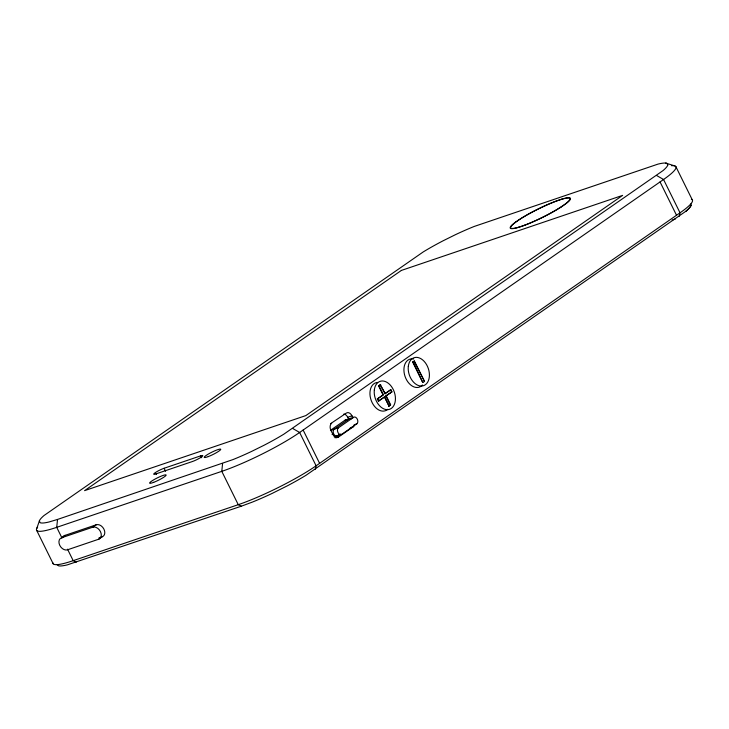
<?xml version="1.0" encoding="UTF-8"?>
<svg xmlns="http://www.w3.org/2000/svg" width="729" height="729" viewBox="0 0 729 729"><rect width="100%" height="100%" fill="white"/><g stroke="black" fill="none" stroke-linecap="round" stroke-linejoin="round"><path stroke-width="1.09" d="M667.791 164.991A56.242 7.928 -26.3 0 1 663.089 170.55L283.845 434.174A56.142 7.91 -26.3 0 1 263.898 445.337L251.751 451.342A56.242 7.928 -26.3 0 1 232.888 459.616L57.527 519.44L56.716 527.34L61.974 537.975M222.591 463.444L221.789 471.344L238.255 504.678L241.363 506.19L252.234 502.144A59.368 8.365 -26.3 0 0 272.145 493.415L287.472 485.76A59.368 8.365 -26.3 0 0 306.016 475.281L686.117 211.073M667.791 164.991L666.889 163.305A56.142 7.91 -26.3 0 0 658.014 164.107L474.233 226.446A56.242 7.928 -26.3 0 0 455.379 234.711L443.232 240.725A56.142 7.91 -26.3 0 0 423.294 251.888L44.032 515.512A56.242 7.928 -26.3 0 0 39.339 521.071L40.241 522.748A56.142 7.91 -26.3 0 0 49.116 521.955L57.527 519.44M691.065 205.213A59.368 8.365 -26.3 0 1 686.107 211.073A59.368 8.365 -26.3 0 0 691.074 205.204L690.882 203.947M315.32 469.248L316.104 465.795L299.637 432.47L292.657 428.452M679.237 216.285L680.029 212.822A61.555 8.675 -26.3 0 0 691.42 199.272M36.769 528.452L39.521 520.552M515.421 222.336L519.285 219.648A33.16 4.675 -26.3 0 1 556.819 200.912L561.503 199.327M61.528 537.792L65.027 535.368L96.264 524.771A6.771 4.875 55.2 0 1 103.946 529.181A6.771 4.875 55.2 0 1 102.206 536.79L98.707 539.214L67.469 549.812A6.771 4.875 55.2 0 1 59.787 545.401A6.771 4.875 55.2 0 1 61.528 537.792L92.774 527.195L96.264 524.771M412.678 362.103L414.427 361.037L424.515 381.449L422.765 382.515L412.678 362.103L414.427 361.037M384.557 397.013L388.994 405.998L384.557 397.013L378.415 401.132L377.321 398.936L383.044 394.954L378.588 385.942L380.256 384.775L385.14 393.651L380.256 384.775M378.588 385.942L380.684 384.63M330.592 423.658L346.366 413.07A5.55 3.773 71.3 0 1 351.97 415.803L352.936 417.763M330.811 430.074L344.999 420.205L353.556 417.307A3.691 2.506 71.3 0 1 357.274 419.12A3.691 2.506 71.3 0 1 356.791 423.859L341.728 434.338L334.237 436.881M384.712 393.797L390.853 389.678L391.938 391.883L385.796 395.993L390.243 404.987L388.566 406.144M377.321 398.936L383.472 394.817L379.016 385.796M385.14 393.651L390.853 389.678M330.456 430.502L338.484 427.786L353.556 417.307M378.415 401.132L384.128 397.159M385.796 395.993L391.938 391.883M339.231 434.557L337.454 435.787A3.691 2.506 71.3 0 1 333.736 433.965A3.691 2.506 71.3 0 1 334.219 429.226L349.291 418.756A3.691 2.506 71.3 0 1 351.542 418.847M335.112 437.874L340.625 434.047M336.333 437.792L338.466 437.063L353.173 426.839A5.55 3.773 71.3 0 0 354.504 424.834M388.994 405.998L390.671 404.841L386.224 395.847M561.366 206.754L565.23 204.065A33.16 4.675 -26.3 0 0 561.485 199.336M523.878 225.48L519.148 227.083M672.138 220.067L675.364 218.973M156.37 474.543L156.033 473.868A7.08 0.993 -26.3 0 1 155.14 472.729A7.08 0.993 -26.3 0 1 164.098 468.264L200.475 455.926A7.08 0.993 -26.3 0 1 201.359 457.056L201.696 457.739M424.515 381.449L413.999 361.183M422.765 382.515L413.106 361.958M156.033 473.868L192.41 461.521A7.08 0.993 -26.3 0 0 201.359 457.056M343.815 414.063A5.55 3.773 71.3 0 1 347.687 417.252L351.97 415.803M354.121 424.77L354.659 424.588M355.187 424.406L356.791 423.859M350.23 427.841L353.173 426.839M332.069 434.602L332.871 434.329A5.55 3.773 71.3 0 0 338.466 437.063M98.971 537.884L102.206 536.79M57.09 564.802L58.621 565.841A59.368 8.365 -26.3 0 0 67.414 564.838L241.363 506.19M674.945 165.948L665.686 163.059M76.29 562.177L73.192 560.665A61.555 8.675 -26.3 0 1 52.925 562.925M656.583 175.489L663.554 179.498L680.029 212.822L316.104 465.795A61.555 8.675 -26.3 0 1 238.255 504.678L73.192 560.665L67.524 549.192M675.81 166.522L692.277 199.846M660.055 181.931L676.521 215.255M390.425 389.824L391.509 392.02M377.75 398.79L378.843 400.986M347.687 417.252L348.653 419.211M332.871 434.329L330.939 430.42A5.55 3.773 71.3 0 1 331.668 423.294M303.136 430.028L319.612 463.362M200.475 455.926L201.149 457.283M164.098 468.264L165.565 471.244M36.723 530.466L53.19 563.79M671.555 165.702A61.555 8.675 -26.3 0 1 663.554 179.498L299.637 432.47A61.555 8.675 -26.3 0 1 221.789 471.344L56.716 527.34A61.555 8.675 -26.3 0 1 37.653 527.058M387.764 409.306A14.771 10.033 71.3 0 1 371.298 400.686A14.771 10.033 71.3 0 1 377.622 382.424M422.428 384.985A14.771 10.033 71.3 0 1 405.005 376.31A14.771 10.033 71.3 0 1 413.707 358.978M341.728 434.338A3.691 2.506 71.3 0 1 338.001 432.525A3.691 2.506 71.3 0 1 338.484 427.786M344.999 420.205A3.691 2.506 71.3 0 1 347.223 420.287M92.774 527.195A6.771 4.875 55.2 0 1 100.447 531.614A6.771 4.875 55.2 0 1 98.707 539.214M62.74 537.665A6.771 4.875 55.2 0 1 65.027 535.368M561.394 206.726A33.16 4.675 -26.3 0 1 523.923 225.443M519.248 227.029A33.16 4.675 -26.3 0 1 515.521 222.29M401.387 270.423L84.573 490.644L305.834 415.594L622.648 195.372L401.387 270.423M208.275 456.591A9.231 1.303 -26.3 0 0 220.759 449.328A9.231 1.303 -26.3 0 0 208.339 454.058A9.231 1.303 -26.3 0 0 208.275 456.591M153.673 482.343A9.231 1.303 -26.3 0 0 166.157 475.089A9.231 1.303 -26.3 0 0 153.737 479.81A9.231 1.303 -26.3 0 0 153.673 482.343M374.323 389.951A14.771 10.033 71.3 0 0 388.748 409.534A14.771 10.033 71.3 0 0 391.418 386.47A14.771 10.033 71.3 0 0 374.323 389.951M408.304 366.341A14.771 10.033 71.3 0 0 422.72 385.914A14.771 10.033 71.3 0 0 425.399 362.851A14.771 10.033 71.3 0 0 408.304 366.341M525.135 225.079A33.552 4.729 -26.3 0 0 570.47 198.707A33.552 4.729 -26.3 0 0 525.354 215.857A33.552 4.729 -26.3 0 0 525.135 225.079"/></g></svg>
